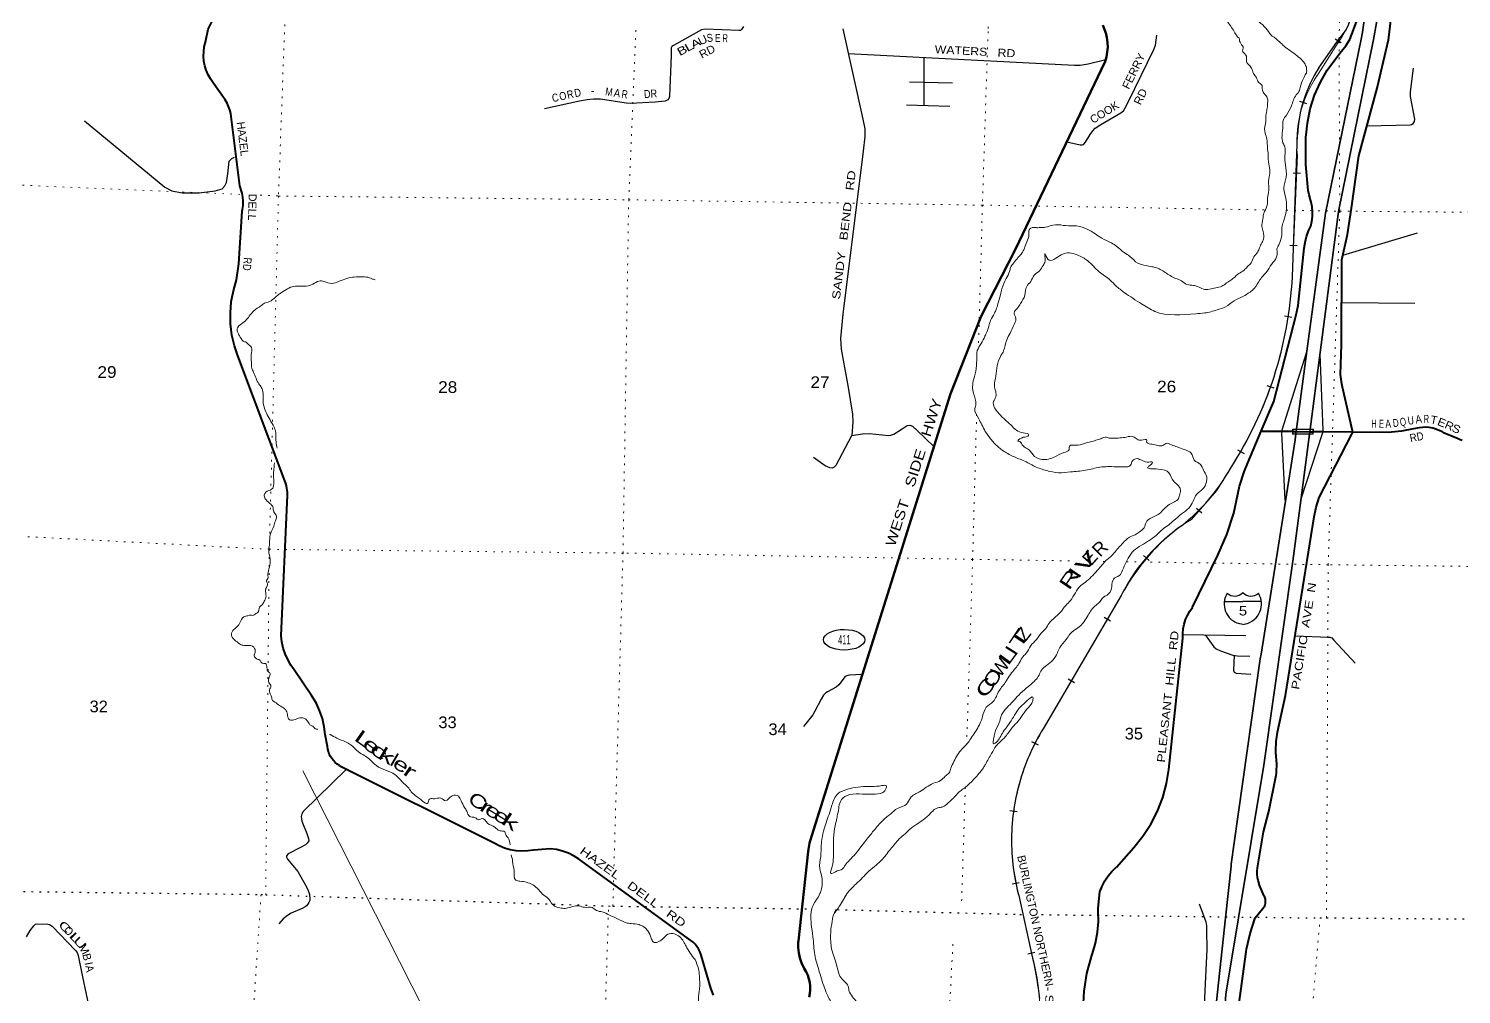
# Model space of a CAD drawing. Header units: feet. Extents: x -509309 to -252658, y -547785 to -360805.
# Drawn here: x -497707 to -476222, y -467175 to -452694 of the extents above; entities that cross this region are included whole.
import ezdxf
from ezdxf.enums import TextEntityAlignment as Align

# ---------------------------------------------------------------- set-up
doc = ezdxf.new("R2010")
doc.units = ezdxf.units.FT
doc.header["$LTSCALE"] = 80
doc.linetypes.add('DOTTED', pattern=[1.5, 0.3, -1.2])
for name, color, linetype, lineweight in [('15', 7, 'Continuous', 25), ('17', 7, 'Continuous', 25), ('18', 7, 'Continuous', 35), ('19', 7, 'Continuous', 25), ('23', 7, 'Continuous', 70), ('26', 7, 'Continuous', 40), ('27', 7, 'Continuous', 13), ('29', 7, 'Continuous', 25), ('34', 7, 'Continuous', 25), ('39', 7, 'Continuous', 13), ('46', 7, 'Continuous', 13), ('55', 7, 'Continuous', 13), ('6', 7, 'DOTTED', 25), ('7', 7, 'DOTTED', 13)]:
    doc.layers.add(name, color=color, linetype=linetype, lineweight=lineweight)
doc.layers.add('30', color=7, linetype='Continuous')
doc.layers.add('41', color=7, linetype='Continuous')

msp = doc.modelspace()

# ---------------------------------------------------------------- linework, layer by layer
at = {"layer": '15'}
for p, q in [((-479501.73, -461153.97), (-479498.83, -461151.06)), ((-479495.66, -461153.44), (-479499.09, -461151.06)), ((-479774.44, -461285.44), (-479498.03, -461285.44)), ((-479498.03, -461631.02), (-479561.92, -461613.06)), ((-479498.56, -461631.28), (-479434.93, -461612.54))]:
    msp.add_line(p, q, dxfattribs=at)
msp.add_lwpolyline([(-479222.67, -461285.44), (-479498.56, -461285.44), (-479498.03, -461285.44)], dxfattribs=at)
for centre, radius, start, end in [((-479471.81, -461320.54), 306.13, 148.44436, 254.43378), ((-479620.41, -461037.94), 165.66, 227.34254, 315.81273), ((-479376.72, -461037.94), 165.66, 224.18831, 312.6946), ((-479525.32, -461320.54), 306.13, 283.08084, 31.62484)]:
    msp.add_arc(centre, radius, start, end, dxfattribs=at)
at = {"layer": '17'}
msp.add_ellipse((-485477.39, -461858.05), major_axis=(-309.24, 1), ratio=0.500121, dxfattribs=at)
at = {"layer": '18'}
for points in [[(-477541.3, -452857.34), (-477496.57, -452604.55), (-477442.08, -452296.16), (-477396.84, -451794.59), (-477397.8, -451686.3), (-477426.38, -451312.77), (-477493.84, -450944.28), (-477599.45, -450584.86), (-477645.95, -450471.9)], [(-477725.94, -452853.51), (-477705.94, -452747.99), (-477619.05, -452138.42), (-477579.91, -451898.93), (-477560.69, -451608.35), (-477571.96, -451317.35), (-477613.58, -451029.12), (-477685.09, -450746.83), (-477749.06, -450573.13)], [(-478538.06, -457527.81), (-478260.79, -455458.64), (-477725.94, -452853.51)], [(-478341.07, -457548.26), (-478065.73, -455437.67), (-477541.3, -452857.34)], [(-478861.72, -459779.19), (-478716.71, -458860.9), (-478704.81, -458772.08), (-478700.09, -458736.86), (-478538.06, -457527.81)], [(-478630.54, -459767.2), (-478501.08, -458774.82), (-478496.37, -458738.73), (-478341.07, -457548.26)], [(-480688.28, -474050.5), (-480168.49, -472207.51), (-480040.5, -471320.59), (-479756.42, -467171.42), (-479183.5, -463739.97), (-478749.25, -460677.18), (-478630.54, -459767.2)], [(-480845.12, -473970.85), (-480362.54, -472190.42), (-480271.1, -471320.59), (-479892.4, -467282.19), (-479756.55, -466026.54), (-479675.4, -465254.18), (-479672.04, -465222.19), (-479627.39, -464905.58), (-479237.97, -462144.64), (-479224.03, -462073.56), (-478861.72, -459779.19)]]:
    msp.add_lwpolyline(points, dxfattribs=at)
at = {"layer": '19'}
for points in [[(-478916.5, -458734.88), (-478908.66, -458709.89), (-478546.67, -457555.26), (-478538.06, -457527.81)], [(-478295.38, -458740.57), (-478296.33, -458715.57), (-478340.04, -457574.98), (-478341.07, -457548.26)], [(-478861.72, -459779.19), (-478863.07, -459753.48), (-478915.16, -458759.89), (-478916.5, -458734.88)], [(-478630.54, -459767.2), (-478622.35, -459742.1), (-478303.54, -458765.57), (-478295.38, -458740.57)]]:
    msp.add_lwpolyline(points, dxfattribs=at)
at = {"layer": '23'}
for points in [[(-481550.02, -452773.93), (-481561.84, -452730.34), (-481600.63, -452642.75)], [(-486004.04, -467216.86), (-485992.86, -467162.24), (-485987.44, -467106.74), (-485987.86, -467050.99), (-485994.11, -466995.59), (-486006.11, -466941.14), (-486023.73, -466888.24), (-486046.79, -466837.48), (-486075.03, -466789.4), (-486082.92, -466777.79), (-486115.55, -466704.65), (-486140.35, -466628.5), (-486157.06, -466550.17), (-486165.49, -466470.53), (-486165.55, -466390.44), (-486164.27, -466370.63), (-486018.16, -465031.04), (-485996.99, -464908.82), (-485987.83, -464871.42), (-483883.61, -458169.17), (-483425.03, -457003.57), (-482909.2, -455999.03), (-481564.72, -453186.88), (-481544.25, -453116.79), (-481531.22, -453044.95), (-481525.77, -452972.15), (-481527.96, -452899.17), (-481537.77, -452826.82), (-481550.02, -452773.93)]]:
    msp.add_lwpolyline(points, dxfattribs=at)
at = {"layer": '26'}
for p, q in [((-478754.01, -458736.37), (-478916.5, -458734.88)), ((-478496.37, -458738.73), (-478443.98, -458739.21))]:
    msp.add_line(p, q, dxfattribs=at)
for points in [[(-477895.63, -452854.09), (-477795.77, -452589.5), (-477721.11, -452302.82), (-477676.82, -452009.91), (-477673.62, -451965.81), (-477670.98, -451718.45), (-477694.22, -451472.18), (-477743.06, -451229.68), (-477816.99, -450993.62), (-477915.19, -450766.58), (-478702.47, -449275.44), (-478715.9, -449223.35), (-478725.47, -449161.91), (-478727.32, -449124.82), (-478728.47, -449101.84)], [(-477316.8, -452861.99), (-477302.26, -452785.96), (-477267.86, -452481.87), (-477275.46, -451939.35), (-477269.4, -451814.26), (-477277.38, -451452.14), (-477323.17, -451092.84), (-477406.27, -450740.29), (-477525.76, -450398.37), (-477680.59, -449999.42), (-477699.16, -449954.13), (-477739.91, -449829.97), (-477767.46, -449702.23), (-477781.51, -449572.31), (-477781.83, -449466.63), (-477781.84, -449462.98), (-477780.8, -449416.63), (-477776.52, -449226.93)], [(-494498.35, -455404.96), (-494490.4, -455344.06), (-494488.85, -455282.65), (-494493.74, -455221.43), (-494505, -455161.05), (-494540, -455052.05), (-494669, -454012.05), (-494675.54, -453967.4), (-494688.91, -453912.69), (-494707.92, -453859.68), (-494732.38, -453808.95), (-494762, -453761.05), (-494928, -453522.05), (-494940.9, -453505.85), (-494981.66, -453446.92), (-495016.04, -453384.05), (-495043.66, -453317.94), (-495064.22, -453249.3), (-495077.48, -453178.88), (-495083.32, -453107.47), (-495081.66, -453035.84), (-495072.52, -452964.77), (-495056, -452895.05), (-495017, -452703.05), (-494910.48, -452490.9)], [(-479222.52, -458732.09), (-479032.19, -458285.74), (-478697.47, -456982.96), (-478670.89, -456847.49), (-478577.72, -455987.74), (-478565.53, -455898.75), (-478544.1, -455811.53), (-478513.67, -455727.02), (-478478.55, -455653.47), (-478463.08, -455583.09), (-478455.05, -455511.48), (-478454.54, -455439.42), (-478461.58, -455367.71), (-478476.07, -455297.12), (-478486.13, -455262.28), (-478506.55, -455184.17), (-478516.87, -455120.95), (-478556.09, -454729.1), (-478553.28, -454324.15), (-478531.71, -454109.37), (-478487.81, -453898.03), (-478422.06, -453692.43), (-478335.18, -453494.84), (-478233.56, -453315.91), (-478045.48, -453063.25), (-477956.32, -452948.91), (-477895.63, -452854.09)], [(-477850.18, -458744.63), (-477854.2, -458726.63), (-478003.31, -458072.05), (-478009, -458047.05), (-478013.34, -458022.05), (-478021.62, -457983.75), (-478034.76, -457878.67), (-478018.75, -457429.95), (-478014.83, -456158.82), (-477930.51, -455780.05), (-477869.8, -455384.63), (-477758.63, -454601.54), (-477482.78, -453584.13), (-477316.8, -452861.99)], [(-487435.45, -467186.38), (-487475, -467084.05), (-487622, -466589.05), (-487627.21, -466572.12), (-487642.89, -466531.96), (-487662.68, -466493.66), (-487686.36, -466457.64), (-487713.68, -466424.29), (-487744.34, -466393.99), (-487778, -466367.05), (-489460, -465142.05), (-489527.19, -465100.97), (-489611.86, -465059.8), (-489700.37, -465027.7), (-489791.75, -465005.04), (-489885, -464992.05), (-490138, -465014.05), (-490223.58, -465025.48), (-490311.17, -465028.01), (-490398.54, -465021.37), (-490484.75, -465005.63), (-490568.83, -464980.97), (-490649.88, -464947.65), (-490727, -464906.05), (-493038, -463751.05), (-493047.6, -463745.49), (-493079.92, -463723.73), (-493109.8, -463698.72), (-493136.89, -463670.72), (-493160.91, -463640.04), (-493181.59, -463607.02), (-493198.71, -463572.02), (-493212.07, -463535.42), (-493221.54, -463497.62), (-493227, -463459.05), (-493260, -463276.05), (-493274.41, -463161.94), (-493302.83, -463037.94), (-493344.06, -462917.59), (-493397.65, -462802.2), (-493463, -462693.05), (-493723, -462310.05), (-493775.43, -462237.38), (-493822.14, -462156.28), (-493860.12, -462070.74), (-493888.95, -461981.7), (-493908.31, -461890.14), (-493918, -461797.05), (-493826, -459690.05), (-493826.75, -459643.92), (-493833.17, -459585.77), (-493845.63, -459528.6), (-493864, -459473.05), (-494570, -457602.05), (-494621.07, -457452.52), (-494658.9, -457289.08), (-494679.43, -457122.59), (-494682.45, -456954.86), (-494667.92, -456787.74), (-494636, -456623.05), (-494588, -456458.05), (-494557, -456222.05), (-494504, -455432.05), (-494498.35, -455404.96)], [(-476208.93, -458868.49), (-476240.04, -458859.38), (-476270.03, -458847.06), (-476490.1, -458753.09), (-476507.13, -458742.19), (-476545.14, -458724.29), (-476602.72, -458697.31), (-476652.03, -458683.19), (-476702.55, -458674.3), (-476753.72, -458670.74), (-476804.98, -458672.55), (-476855.77, -458679.7), (-476938.95, -458692.8), (-477118.86, -458727.36), (-477320.14, -458749.48), (-477850.18, -458744.63)], [(-481894.24, -467396.28), (-481880.78, -467129.08), (-481839.47, -466864.75), (-481770.74, -466606.19), (-481755.99, -466561.86), (-481709.18, -466405.51), (-481678.97, -466245.13), (-481665.68, -466082.47), (-481669.15, -465933.38), (-481670.95, -465895.55), (-481669.64, -465883.38), (-481643.02, -465636.45), (-481609.86, -465553.29), (-481568.19, -465474.05), (-481518.47, -465399.6), (-481461.24, -465330.76), (-481397.12, -465268.28), (-481394.49, -465265.98), (-481134.03, -464974.02), (-480996.38, -464804.22), (-480877.23, -464620.96), (-480777.9, -464426.25), (-480699.45, -464222.23), (-480642.77, -464011.12), (-480609.48, -463804.7), (-480398.35, -461833.19), (-480399.27, -461762.75), (-480392.82, -461692.59), (-480379.07, -461623.5), (-480358.18, -461556.22), (-480330.37, -461491.5), (-480295.95, -461430.04), (-480255.28, -461372.51), (-480251.56, -461367.83), (-479871.82, -460589.74), (-479737.34, -460279.99), (-479635.97, -459957.88), (-479593.21, -459768.91), (-479548.49, -459552.4), (-479481.38, -459341.76), (-479423.7, -459203.88), (-479222.52, -458732.09)], [(-479718.75, -468511.83), (-479449.45, -466539.84), (-479442.97, -466497.58), (-479391.49, -466260.46), (-479315.5, -466030.03), (-479205.61, -465894.54), (-479199.19, -465887.89), (-479188.56, -465874.92), (-479179.35, -465860.92), (-479171.64, -465846.03), (-479165.54, -465830.41), (-479161.1, -465814.25), (-479158.38, -465797.71), (-479157.4, -465780.97), (-479158.18, -465764.22), (-479160.7, -465747.65), (-479164.94, -465731.43), (-479170.85, -465715.74), (-479178.37, -465700.76), (-479251.91, -465526.41), (-479256.34, -465515.32), (-479271.23, -465469.63), (-479281.26, -465422.64), (-479286.32, -465374.85), (-479286.36, -465326.8), (-479281.38, -465279.01), (-479190.72, -464738), (-479108.33, -464431.36), (-478999.03, -463888.72), (-478994.79, -463860), (-478994.22, -463838.72), (-478990.99, -463719.27), (-479003.2, -463546.63), (-479003.68, -463522.43), (-478997.79, -463381.18), (-478977.17, -463241.32), (-478861.27, -462691.38), (-478428.79, -460015.84), (-478399.8, -459869.2), (-478354.78, -459723.02), (-477863.17, -458776.63), (-477850.18, -458744.63)], [(-478916.5, -458734.88), (-479202, -458732.28), (-479222.52, -458732.09)], [(-478754.01, -458736.37), (-478700.09, -458736.86), (-478496.37, -458738.73)], [(-477850.18, -458744.63), (-478295.38, -458740.57), (-478443.98, -458739.21)]]:
    msp.add_lwpolyline(points, dxfattribs=at)
at = {"layer": '29'}
for p, q in [((-484282.99, -453123.38), (-484281.62, -453844.62)), ((-484497.42, -453491.57), (-483853.4, -453505.77)), ((-484543.67, -453837.25), (-483893.7, -453855.52)), ((-477999.07, -456088.03), (-476880.97, -455756.07)), ((-478016.81, -456802.29), (-476921.93, -456812.36)), ((-480400.67, -461777.94), (-479455.72, -461793.99))]:
    msp.add_line(p, q, dxfattribs=at)
for points in [[(-486987.36, -452659.68), (-487016.53, -452706.97), (-487030, -452719.26), (-487052.72, -452722.1), (-487560.93, -452702.22), (-487616.75, -452711.35), (-488037.92, -452946.49), (-488060.63, -452963.53), (-488070.18, -452979.79), (-488073.52, -453089.83), (-488097.54, -453710.54), (-488107.5, -453739.9), (-488123.09, -453758.82), (-488162.84, -453778.7), (-488310.24, -453795.37), (-488688.09, -453818.47), (-488746.57, -453811.84), (-489131, -453753.14), (-489182.11, -453750.3), (-489235.97, -453751.57), (-489329.75, -453758.82), (-489446.39, -453780.92), (-489971.98, -453898.34)], [(-485496.9, -452697.23), (-485198.5, -454053.1), (-485167.53, -454196.22), (-485167.53, -454309.83), (-485194.34, -454529.52), (-485498.38, -456973.53), (-485530.94, -457337.63), (-485520.81, -457497.64), (-485417.86, -458075.39), (-485352.73, -458474.53), (-485346.4, -458593.06), (-485362.66, -458794.65)], [(-482139.39, -454388.88), (-481936.49, -454434.82), (-481908.1, -454437.66), (-481888.16, -454429.44), (-481859.83, -454397.9), (-481790.3, -454280.57), (-481749.1, -454224.64), (-481712.19, -454187.71), (-481626.39, -454128.54), (-481330.2, -453956.17), (-481289.16, -453923.56), (-481266.44, -453889.48), (-481214.07, -453785.51), (-480832.4, -453005.76), (-480809.33, -452943.65), (-480786.49, -452789.88)], [(-485416.08, -453064.45), (-482025.63, -453240.79), (-481936.5, -453239.05), (-481819.33, -453221.39), (-481555.83, -453156.45)], [(-476946.71, -453285.34), (-476990.61, -453642.36), (-476987.91, -453709.15), (-476925.31, -454051.37), (-476928.15, -454085.45), (-476952.99, -454123.91), (-476967.89, -454136.58), (-476987.78, -454142.26), (-477638.22, -454157.43)], [(-496867.72, -454078.2), (-495666.79, -455068.23), (-495558.9, -455125.04), (-495405.58, -455153.44), (-495150.06, -455153.44), (-494911.56, -455125.04), (-494803.68, -455096.64), (-494763.93, -455051.19), (-494741.21, -455000.07), (-494718.82, -454872.11), (-494698.49, -454682.22), (-494661.72, -454642.19), (-494617.72, -454621.2)], [(-485365.86, -458793.37), (-485201.6, -458769.16), (-485096.23, -458766.01), (-484812.51, -458795.64), (-484778.56, -458791.88), (-484733.13, -458774.84), (-484607.24, -458696.17), (-484531.55, -458644.18), (-484494.51, -458639.56), (-484452.05, -458655.55), (-484381.34, -458720.2), (-484131.82, -458959.75)], [(-485368.71, -458798.57), (-485601.93, -459246.34), (-485628.58, -459271.63), (-485655.87, -459283.26), (-485689.94, -459280.42), (-485762.33, -459247.92), (-485934.88, -459125.63)], [(-480061.98, -461783.69), (-479935.94, -461964.02), (-479897.97, -461995.78), (-479835.5, -462024.19), (-479650.96, -462086.67), (-479581.49, -462098.62), (-479393.51, -462105.02)], [(-478716.72, -461797.13), (-478207.65, -461817.86), (-478194.44, -461819.68), (-478166.05, -461831.04), (-478132.2, -461864.86), (-477812.35, -462211.19)], [(-479627.39, -462090.03), (-479638.14, -462314.07), (-479628.24, -462342.3), (-479600.65, -462356.58), (-479380.77, -462371.38)], [(-485204.84, -462377.47), (-485403.19, -462390.58), (-485437.26, -462396.26), (-485461, -462410.17), (-485556.51, -462532.6), (-485598.96, -462566.53), (-485725.88, -462638.98), (-485752.41, -462654.73), (-485786.48, -462688.81), (-485823.25, -462747.82), (-485917.47, -462926.76), (-485948.32, -462981.37), (-486086.33, -463156.8)], [(-492938.86, -463800.6), (-493592.14, -464432.42), (-493611.33, -464469.71), (-493619.84, -464509.47), (-493609.9, -464576.3), (-493536.18, -464763.38), (-493509.11, -464836.11), (-493506.27, -464873.03), (-493529.94, -464907.57), (-493557.38, -464932.68), (-493628.79, -464974.37), (-493815.99, -465068.06), (-493838.46, -465100.26), (-493841.3, -465117.3), (-493827, -465149.98), (-493720.48, -465273.43), (-493670.95, -465333.17), (-493536.09, -465571.75), (-493514.65, -465618.31), (-493497.76, -465676.84), (-493489.25, -465742.17), (-493492.09, -465769.15), (-493504.86, -465798.98), (-493520.48, -465823.12), (-493540.35, -465847.26), (-493560.23, -465864.3), (-493604, -465889.38), (-493768.88, -465957.34), (-493827.11, -465994.96), (-493887.95, -466041.89), (-493952.91, -466119.13)], [(-480153.24, -465818.21), (-480054.09, -466085.86), (-480042.49, -466148.27), (-480043.45, -466215.58), (-480039.54, -466498.18), (-480110.32, -467956.83)], [(-497740.39, -466313.16), (-497685.05, -466217.11), (-497631.11, -466146.1), (-497602.71, -466123.38), (-497581.96, -466119.02), (-497421, -466123.38), (-497394.74, -466129.9), (-497354.63, -466152.73), (-497006.67, -466516.63), (-496980.92, -466549.43), (-496963.88, -466594.88), (-496901.51, -466914.27), (-496790.69, -467432.8)]]:
    msp.add_lwpolyline(points, dxfattribs=at)
at = {"layer": '34', "lineweight": 13}
for p, q in [((-478045, -452862.05), (-478390, -453404.05)), ((-477953.5, -452717.39), (-478038.78, -452867.09)), ((-478681, -454589.05), (-478753, -456318.05)), ((-481326, -461195.05), (-482494, -463192.05)), ((-482860, -465695.05), (-482654, -466635.05))]:
    msp.add_line(p, q, dxfattribs=at)
at = {"layer": '34'}
for p, q in [((-478360.56, -453279.91), (-478052.7, -452846.74)), ((-478116.24, -452845.43), (-478024.82, -452903.61)), ((-478648.02, -453780.43), (-478543.89, -453817.73)), ((-478755.84, -456414.65), (-478680.63, -454280.03)), ((-478745.62, -454854.96), (-478635.11, -454859.56)), ((-478793.4, -455939.7), (-478682.89, -455944.3)), ((-478872.88, -457002.48), (-478763.45, -457018.62)), ((-479138.19, -458042.79), (-479033.95, -458079.81)), ((-479577.74, -459008.76), (-479481.43, -459063.15)), ((-480195.37, -459883.35), (-480112.31, -459956.39)), ((-480990.71, -460595.69), (-480906.12, -460666.97)), ((-481579.14, -461516.71), (-481483.66, -461572.55)), ((-482118.2, -462443.56), (-482022.73, -462499.4)), ((-482666.57, -463384.32), (-482568.03, -463434.58)), ((-482991.09, -464419.68), (-482881.63, -464435.64)), ((-482959.12, -465519.1), (-482850.93, -465496.13)), ((-482724, -466565.55), (-482615.95, -466541.87))]:
    msp.add_line(p, q, dxfattribs=at)
for points in [[(-484309.97, -434341.5), (-482910.22, -438639.55), (-482825.06, -439018.73), (-482820.26, -439083.53), (-482813.07, -439172.32), (-482795.08, -439426.68), (-482956.38, -440876.21), (-482964.78, -441147.38), (-482948.61, -441327.32), (-482928.79, -441502.56), (-482838.83, -441812.13), (-482714.09, -442100.11), (-482488.02, -442460.03), (-478177.72, -450633.9), (-478021.79, -450900.28), (-477906.65, -451157.06), (-477816.69, -451476.24), (-477778.3, -451790.61), (-477784.3, -452076.2), (-477825.08, -452337.78), (-477878.16, -452525.56), (-477922.84, -452655.75), (-477955.22, -452709.74), (-478053.58, -452846.53)], [(-481279.45, -461109.12), (-481302.47, -461151.76), (-481325.03, -461195.58), (-482493.05, -463192.62), (-482522.11, -463240.42), (-482549.91, -463288.61), (-482576.89, -463337.29), (-482603.49, -463386.6), (-482628.84, -463436.29), (-482653.2, -463486.21), (-482677.2, -463536.75), (-482699.93, -463587.67), (-482721.67, -463638.84), (-482742.77, -463690.77), (-482762.72, -463742.66), (-482782.12, -463794.9), (-482800.43, -463847.79), (-482817.6, -463900.65), (-482833.94, -463954.01), (-482849.58, -464007.43), (-482864.12, -464061.53), (-482877.8, -464115.41), (-482890.37, -464169.96), (-482902.07, -464224.32), (-482912.95, -464279.17), (-482922.68, -464333.97), (-482931.43, -464389.01), (-482939.46, -464444.11), (-482946.24, -464499.61), (-482952.31, -464555.17), (-482957.23, -464610.7), (-482961.44, -464666.27), (-482964.22, -464721.98), (-482966.29, -464777.77), (-482967.48, -464833.33), (-482967.67, -464889.12), (-482966.74, -464944.87), (-482964.81, -465000.86), (-482962.27, -465056.46), (-482958.31, -465112.19), (-482953.46, -465167.72), (-482947.91, -465223.3), (-482941.31, -465278.41), (-482933.46, -465333.91), (-482925, -465389.04), (-482915.21, -465443.86), (-482905, -465498.57), (-482893.35, -465553.4), (-482880.93, -465607.59), (-482867.63, -465661.56), (-482858.93, -465694.8), (-482652.92, -466634.81), (-482635.17, -466709.27), (-482619.23, -466783.75), (-482604.56, -466858.53), (-482590.63, -466933.95), (-482578.52, -467009.36), (-482567.78, -467084.65), (-482557.77, -467160.57), (-482549.58, -467236.5)]]:
    msp.add_lwpolyline(points, dxfattribs=at)
at = {"layer": '34', "lineweight": 13}
msp.add_lwpolyline([(-479582, -459122.05), (-479890, -459621.05), (-480269, -460052.05)], dxfattribs=at)
for centre, radius, start, end in [((-479194.64, -452126.93), 1375.24, 334.48082, 349.15178), ((-476866.21, -454404.78), 1824.12, 146.65296, 185.79759), ((-484662.3, -456095.51), 5913.49, 329.2161, 357.84337), ((-478804.22, -462466.85), 2824.33, 121.24027, 153.23694), ((-479771.9, -464868.34), 3196.84, 148.37483, 194.98699), ((-486903.1, -467673.35), 4374.12, 356.75369, 13.73158)]:
    msp.add_arc(centre, radius, start, end, dxfattribs=at)
at = {"layer": '34'}
for centre, radius, start, end in [((-476620.44, -454386.52), 2062.19, 147.54597, 177.26566), ((-484586.11, -456117.38), 5837.84, 327.09174, 357.08116), ((-482194.21, -457889.57), 2873.09, 308.21181, 330.85009), ((-478625.62, -462607.85), 3043.78, 126.05329, 150.73814)]:
    msp.add_arc(centre, radius, start, end, dxfattribs=at)
at = {"layer": '39'}
for points in [[(-479022.17, -452826.41), (-479057.08, -452803.99), (-479134.11, -452710.97), (-479227.09, -452615.39), (-479344.37, -452527.01), (-479413.32, -452432.26), (-479455.78, -452266.11), (-479496.38, -452104.05), (-479549.31, -452009.85), (-479604.72, -451929.62), (-479629.71, -451956.88), (-479606.4, -452038.01), (-479575.2, -452181.68), (-479553.91, -452262.74), (-479582.28, -452271.81), (-479637.9, -452197.6), (-479697.52, -452123.25), (-479771.36, -452054.44), (-479831.32, -451990.12), (-479852.96, -451919.08), (-479870.8, -451854.2), (-479926, -451767.95), (-479995.7, -451695.27), (-480051.18, -451617.04), (-480064.95, -451550.29), (-480035.21, -451501.11), (-479986.94, -451496.74), (-479935.06, -451562.79), (-479875.51, -451639.15), (-479828, -451656.84), (-479830.71, -451618.59), (-479882.72, -451556.55), (-479917.34, -451513.19), (-479927.85, -451468.65), (-479982.48, -451424.59), (-480079.47, -451328.88), (-480170.58, -451237.38), (-480237.12, -451130.66), (-480302.56, -450991.84), (-480354.13, -450857.52), (-480385.17, -450768.08), (-480403.44, -450657), (-480384.74, -450637.56), (-480339.38, -450600.95), (-480378.43, -450511.25), (-480435.25, -450354.65), (-480517.43, -450177.1), (-480586.69, -449973.88), (-480615.69, -449824.27), (-480629.95, -449713.32), (-480634.57, -449554.5), (-480637.87, -449415.81), (-480631.64, -449291.51), (-480635.21, -449160.84), (-480644.75, -448969.72), (-480670.9, -448854.34), (-480682.02, -448827.85), (-480697.7, -448640.54), (-480707.42, -448513.68), (-480771.55, -448394.99), (-480783.9, -448404.61), (-480774.66, -448545.51), (-480752.63, -448723), (-480744.99, -448851.8), (-480715.79, -448995.39), (-480684.46, -449135.05), (-480676.04, -449300.02), (-480673.92, -449414.57), (-480685.75, -449526.63), (-480706.37, -449602.24), (-480722.93, -449617.74), (-480775.95, -449467.3), (-480819.87, -449285.04), (-480855.01, -449139.23), (-480860.95, -448960.28), (-480870.46, -448827.4), (-480879.43, -448678.48), (-480921.41, -448498.29), (-481016.67, -448410.67), (-481104.59, -448343.38), (-481100.52, -448341.51), (-481188.93, -448288.27), (-481242.83, -448163.9), (-481288.48, -447973.55), (-481355.72, -447828.65), (-481439.47, -447697.23), (-481594.13, -447529.24), (-481749.76, -447389.34), (-481941.43, -447248.19), (-482074.8, -447161.27), (-482218.04, -447069.99), (-482322.97, -446971.99), (-482391.23, -446857.18), (-482438.91, -446785.24), (-482567.79, -446684.42), (-482697.59, -446551.42), (-482816.47, -446450.94)], [(-481267.2, -449233.52), (-481150.3, -449392.18), (-481043.85, -449504.29), (-480981.96, -449570.68), (-480950.64, -449652.09), (-480943.07, -449782.9), (-480935.26, -449965.93), (-480904.2, -450113.6), (-480889.66, -450216.53), (-480887.49, -450270.83), (-480924.72, -450245.45), (-480978.27, -450169.3), (-481023.25, -450077.38), (-480994.79, -450301.28), (-480961.79, -450451.04), (-480886.54, -450596.22), (-480797.38, -450804.13), (-480771.32, -450863.27), (-480737.74, -450936.72), (-480641, -451098.71), (-480528.77, -451335.53), (-480471.84, -451429.87), (-480372.08, -451561.83), (-480255.59, -451732.53), (-480141.4, -451852.94), (-480044.26, -452002.89), (-479980.75, -452139.63), (-479891.07, -452273.25), (-479811.06, -452396.5), (-479742.57, -452563.54), (-479681.49, -452654.01), (-479628.22, -452738.18), (-479586.35, -452803.89), (-479578.17, -452814.59)], [(-479554.23, -452838.32), (-479530.27, -452917.15), (-479491.96, -452984.32), (-479505.06, -453024.08), (-479454.67, -453089.55), (-479443.67, -453127.94), (-479439.59, -453200.23), (-479388.88, -453253.68), (-479354.74, -453326.76), (-479337.78, -453367.3), (-479299.15, -453422.45), (-479280.29, -453467.05), (-479239.55, -453518.24), (-479210.25, -453547.08), (-479207.58, -453597.27), (-479183.19, -453660.07), (-479150.2, -453701.03), (-479123.75, -453761.87), (-479127.04, -453809.91), (-479130.6, -453867.96), (-479144.71, -453945.79), (-479155.62, -454053.79), (-479156.59, -454089.85), (-479156.64, -454091.86), (-479173.29, -454189.67), (-479163.09, -454258.11), (-479139.46, -454348.96), (-479129.02, -454483.57), (-479119.57, -454580.06), (-479111.4, -454724.64), (-479094.31, -454835.37), (-479109.28, -454945.25), (-479113, -455009.32), (-479108.92, -455081.61), (-479114.96, -455157.65), (-479131.56, -455253.46), (-479131.38, -455321.63), (-479149.18, -455387.34), (-479189.82, -455482.52), (-479197.5, -455544.48), (-479214.68, -455662.33), (-479194.63, -455737.04), (-479189.61, -455849.46), (-479213.15, -455904.99), (-479249.2, -455978.24), (-479274.96, -456041.73), (-479333.05, -456114.4), (-479373.64, -456207.58), (-479427.18, -456260.32), (-479480.78, -456315.06), (-479560.38, -456367.12), (-479634.23, -456429.36), (-479695.63, -456475.88), (-479756.92, -456518.39), (-479812.04, -456555.05), (-479904.96, -456580.7), (-479999.73, -456600.28), (-480089.95, -456599.93), (-480177.1, -456559.56), (-480238.85, -456543.91), (-480336.71, -456529.33), (-480417.52, -456477.09), (-480508.73, -456438.62), (-480664.73, -456348.33), (-480813.14, -456274.28), (-480878.99, -456262.54), (-481016.45, -456228.87), (-481076.08, -456209.27), (-481191.68, -456108.01), (-481278.4, -456051.61), (-481388.25, -455960.52), (-481469.01, -455906.28), (-481613.52, -455836.34), (-481717.95, -455767.44), (-481832.51, -455702.3), (-481991.58, -455652.03), (-482155.89, -455647.74), (-482305.9, -455633.8), (-482461.32, -455671.85), (-482529.61, -455676.09), (-482583.87, -455680.69), (-482581.87, -455680.74), (-482653.95, -455676.85), (-482709.64, -455809.74), (-482750.61, -455916.95), (-482783.18, -456010.33), (-482824.97, -456073.41), (-482874.67, -456132.26), (-482936.87, -456208.84), (-482980.72, -456273.86), (-482998.36, -456333.55), (-483047.39, -456442.56), (-483111.58, -456593.27), (-483134.08, -456684.91), (-483173.85, -456822.23), (-483198.14, -456905.81), (-483223.68, -456961.28)], [(-479554.23, -452838.32), (-479561.16, -452827.56), (-479568.97, -452824.44), (-479578.17, -452814.59)], [(-478546.52, -453358.96), (-478541.86, -453325.5), (-478551.23, -453261.5), (-478585.57, -453194.38), (-478662.06, -453119.45), (-478757.27, -453044.53), (-478857.17, -452974.29), (-478935.22, -452904.04), (-479022.17, -452826.41)], [(-478989.08, -455999.06), (-478961.32, -455935.62), (-478915.54, -455798.46), (-478909.52, -455648.24), (-478883.39, -455570.72), (-478849.52, -455429.24), (-478857.82, -455214.48), (-478886.29, -455079.4), (-478849.94, -454919.94), (-478861.04, -454735.18), (-478867.41, -454598.67), (-478869.89, -454466.27), (-478898.34, -454405.37), (-478911.53, -454298.76), (-478899.39, -454144.69), (-478895.35, -454068.6), (-478845.11, -453989.7), (-478771.23, -453851.28), (-478698.65, -453686.75), (-478648.74, -453619.88), (-478637.54, -453576.06), (-478589.76, -453438.95), (-478553.88, -453371.72), (-478546.52, -453358.96)], [(-480136.86, -459628.4), (-480095.77, -459591.37), (-480058.15, -459534.21), (-480042.56, -459476.47), (-480044.59, -459402.23), (-480090.38, -459314.81), (-480136.16, -459227.4), (-480226.73, -459164.88), (-480274.09, -459061.39), (-480380.9, -459006.47), (-480484.08, -458965.68), (-480569.49, -458935.38), (-480655.17, -458915.1), (-480681.76, -458934.45), (-480752.32, -458948.65), (-480833.99, -458928.48), (-480925.74, -458910.04), (-480943.23, -458889.53), (-480936.53, -458863.64), (-481020.74, -458863.45), (-481082.59, -458851.81), (-481147.64, -458810.01), (-481244.09, -458817.52), (-481344.71, -458830.94), (-481435.09, -458836.6), (-481503.17, -458832.82), (-481565.02, -458821.18), (-481629.78, -458843.55), (-481702.56, -458865.71), (-481745.01, -458878.64), (-481825.75, -458898.59), (-481910.72, -458926.45), (-482037.38, -458939.18), (-482093.76, -458947.74), (-482105.38, -459007.59), (-482182.71, -459049.68), (-482320.78, -459114.25), (-482411.92, -459147.96), (-482514.33, -459153.31), (-482650.71, -459079.57), (-482687.44, -459028.49), (-482746.43, -458984.84), (-482807.21, -458933.13), (-482859.97, -458881.63), (-482865.98, -458881.47), (-482820.56, -458832.53), (-482725.58, -458804.93), (-482707.01, -458785.36), (-482794.42, -458755.01), (-482958.22, -458656.5), (-483046.3, -458576), (-483157.62, -458464.82), (-483237.06, -458286.3), (-483203.13, -458217.01), (-483224.62, -458046.01), (-483202.73, -457902.22), (-483182.52, -457746.35), (-483126.4, -457597.43), (-483086.4, -457526.29), (-483039.82, -457359.08), (-482989, -457258.15), (-482927.41, -457129.42), (-482900.95, -457039.88), (-482928.7, -456952.94), (-482882.85, -456887.97), (-482832.83, -456817.09), (-482769.29, -456690.42), (-482739.7, -456558.86), (-482679.55, -456484.24), (-482628.95, -456391.32), (-482544.81, -456319.32), (-482494.73, -456246.44), (-482464.86, -456179.05), (-482469.82, -456064.63), (-482424.03, -456152.04), (-482221.67, -456083.13), (-481983.12, -456085.35), (-481825.12, -456175.69), (-481653.07, -456340.59), (-481489.92, -456463.15), (-481402, -456549.65), (-481276.39, -456651.18), (-481018.23, -456820.33), (-480818.74, -456933.81), (-480206.12, -456969.85), (-480069.44, -456957.37), (-479885.75, -456912.04), (-479758.18, -456865.24), (-479627.42, -456774.41), (-479497.4, -456711.64), (-479391.33, -456644.23), (-479329.77, -456591.7), (-479242.02, -456459.64), (-479138.41, -456334.02), (-479069.49, -456231.56), (-478992.14, -456113.27), (-478989.08, -455999.06)], [(-492510, -456458.05), (-492562, -456445.05), (-492596, -456430.05), (-492698, -456415.05), (-492824, -456418.05), (-492935, -456439.05), (-493050, -456482.05), (-493165, -456513.05), (-493273, -456486.05), (-493353, -456478.05), (-493446, -456526.05), (-493582, -456555.05), (-493654, -456555.05), (-493756, -456564.05), (-493848, -456608.05), (-493946, -456671.05), (-494005, -456720.05), (-494097, -456786.05), (-494172, -456812.05), (-494225, -456849.05), (-494329, -456924.05), (-494400, -457006.05), (-494454, -457073.05), (-494581, -457202.05), (-494569, -457251.05), (-494534, -457318.05), (-494468, -457388.05), (-494466, -457388.05), (-494419, -457419.05), (-494366, -457475.05), (-494371, -457581.05), (-494366, -457697.05), (-494360, -457785.05), (-494334, -457846.05), (-494254, -458021.05), (-494218, -458072.05), (-494190, -458163.05), (-494191, -458281.05), (-494168, -458392.05), (-494128, -458485.05), (-494073, -458587.05), (-494014, -458699.05), (-494001, -458745.05), (-494000, -458838.05), (-493990, -458942.05), (-493981, -458983.09)], [(-483223.68, -456961.28), (-483280.73, -457070.07), (-483309.14, -457157.56), (-483352.43, -457276.73), (-483380.04, -457334.16), (-483441.09, -457442.85), (-483488.07, -457549.9), (-483487.99, -457622.08), (-483492.73, -457724.22), (-483498.61, -457794.24), (-483534.75, -457945.69), (-483551.99, -458065.54), (-483538.64, -458166.14), (-483500.74, -458323.53), (-483518.59, -458391.24), (-483464.34, -458537.02), (-483361.28, -458732.2), (-483282.02, -458842.54), (-483174.87, -458959.63), (-483043.08, -459055.3), (-482884.76, -459133.62), (-482791.49, -459170.14), (-482617.41, -459258.9), (-482440.63, -459321.66), (-482264.99, -459352.31), (-482084.22, -459340.98), (-481856.99, -459316.84), (-481643.2, -459270.28), (-481404.37, -459262.48), (-481264.05, -459264.13), (-481191.54, -459251.99), (-481174.82, -459226.36), (-481161.78, -459188.61), (-481104.44, -459143.98), (-480935.29, -459192.51), (-480853.19, -459196.66), (-480906.9, -459255.41), (-480923.3, -459269.02), (-480767.65, -459297.14), (-480608.8, -459355.42), (-480530.13, -459487.81), (-480461.65, -459551.75), (-480436.78, -459596.51), (-480442.83, -459672.55), (-480464.63, -459738.15), (-480601.46, -459830.82), (-480675.2, -459889.05), (-480751.49, -459967.26), (-480906.13, -460051.45), (-480945.28, -460090.53), (-480979.69, -460177.86), (-481051.59, -460242.15), (-481112.83, -460282.66), (-481169.53, -460303.23), (-481278.03, -460386.62), (-481414.41, -460537.45), (-481474.34, -460604.06), (-481535.85, -460654.59), (-481599.84, -460723.1), (-481659.88, -460793.72), (-481748.72, -460891.65), (-481843.36, -460981.42), (-481929.23, -461043.34), (-482085.68, -461269.84), (-482155.84, -461344.2), (-482243, -461454.22), (-482401.47, -461606.48), (-482459.94, -461693.18), (-482517.76, -461755.83), (-482593.8, -461853.87), (-482683.25, -461952.3), (-482745.86, -462059.67), (-482795.05, -462108.89), (-482846.36, -462196.4), (-482948.24, -462332.09), (-483019.05, -462430.49), (-483048.44, -462479.86), (-483154.6, -462625.46), (-483245.1, -462785.51), (-483345.59, -462869.11), (-483401.33, -463004), (-483442.51, -463119.22), (-483474.23, -463180.55), (-483591.32, -463359.96), (-483645.35, -463430.73), (-483711.29, -463497.19), (-483832.55, -463682.5), (-483877.41, -463785.59), (-483903.23, -463851.09), (-483962.84, -463905.68), (-484030.68, -463968.07), (-484138.05, -464009.38), (-484350.09, -464140.19), (-484484.81, -464228.91), (-484541.48, -464323.68), (-484677.56, -464388.3), (-484782.11, -464473.79)], [(-494020.61, -459206.78), (-494021, -459208.05), (-494028, -459296.05), (-494037, -459396.05), (-494030, -459468.05), (-494070, -459606.05), (-494103, -459619.05), (-494175, -459687.05), (-494158, -459742.05), (-494092, -459812.05), (-494041, -459879.05), (-494040, -459911.05), (-493989, -460015.05), (-494007, -460074.05), (-494031, -460152.05), (-494089, -460311.05), (-494092, -460343.05), (-494099, -460463.05), (-494106, -460497.05), (-494091, -460618.05), (-494089, -460740.05), (-494116, -460850.05), (-494117, -460918.05), (-494118, -460940.05), (-494139, -460971.05), (-494126, -461014.05), (-494131, -461050.05), (-494152, -461099.05), (-494150, -461166.05), (-494154, -461244.05), (-494173, -461279.05), (-494207, -461332.05), (-494244, -461368.05), (-494272, -461449.05), (-494298, -461466.05), (-494351, -461493.05), (-494377, -461488.05), (-494418, -461497.05), (-494478, -461512.05), (-494543, -461614.05), (-494599, -461679.05), (-494657, -461738.05), (-494655, -461818.05), (-494643, -461834.05), (-494582, -461890.05), (-494510, -461938.05), (-494444, -461942.05), (-494328, -461971.05), (-494312, -462048.05), (-494325, -462099.05), (-494279, -462149.05)], [(-485628.03, -465963.56), (-485569.78, -465884.87), (-485546.83, -465851.39), (-485487.99, -465750.66), (-485454.32, -465691.39), (-485383.78, -465603), (-485323.96, -465540.4), (-485223.2, -465446.78), (-485134.52, -465354.86), (-485023.63, -465257.5), (-484931.21, -465175.69), (-484867.22, -465107.19), (-484798.63, -465016.74), (-484732.37, -464938.27), (-484672.28, -464865.65), (-484585.92, -464785.69), (-484501.62, -464707.69), (-484387.11, -464624.46), (-484286.94, -464552.88), (-484229.49, -464504.25), (-484171.89, -464449.62), (-484126.57, -464404.68), (-484051.57, -464374.56), (-483997.1, -464361.94), (-483927.63, -464313.63), (-483812.36, -464202.35), (-483738.19, -464128.09), (-483674.79, -464081.62), (-483590.65, -464009.63), (-483518.43, -463933.31), (-483460.55, -463868.65), (-483387.9, -463776.31), (-483360.51, -463726.9), (-483265.89, -463562.95), (-483196.66, -463448.46), (-483145.07, -463393.66), (-483058.6, -463309.7), (-482952.61, -463170.1), (-482869.94, -463078.02), (-482836.75, -463036.78), (-482757.55, -462924.56), (-482674.67, -462824.46), (-482646.69, -462753.01), (-482647.84, -462720.89), (-482731.38, -462770.85), (-482827.92, -462856.55), (-482904.85, -462958.81), (-482974.08, -463073.3), (-483044.89, -463171.7), (-483105.41, -463260.35), (-483153.69, -463341.3), (-483213.62, -463407.91), (-483233.93, -463417.41), (-483240.44, -463361.1), (-483226.6, -463293.28), (-483206.58, -463219.62), (-483144.72, -463080.88), (-483115.99, -462981.37), (-483032.84, -462871.25), (-482946.27, -462783.28), (-482859.49, -462687.3), (-482746.44, -462583.98), (-482682.88, -462531.5), (-482554.73, -462388.47), (-482518.63, -462313.22), (-482442.56, -462243.02), (-482346.13, -462161.33), (-482279.06, -462052.8), (-482244.91, -461975.49), (-482147.47, -461855.72), (-482091.11, -461772.98), (-482017.21, -461708.74), (-481931.34, -461646.82), (-481877.47, -461582.05), (-481818.9, -461491.35), (-481770.61, -461410.4), (-481700.5, -461338.04), (-481638.89, -461283.51), (-481599.32, -461228.4), (-481554.43, -461199.49), (-481488.76, -461143.06), (-481420.9, -460930.28), (-481359.93, -460899.79), (-481290.65, -460783.3), (-481233.38, -460666.49), (-481157.92, -460544.15), (-481051.42, -460460.71), (-480929.05, -460383.7), (-480783.89, -460279.21), (-480705.66, -460203.05), (-480615.67, -460137.23), (-480533.59, -460067.19), (-480416.7, -459969.98), (-480310.09, -459882.53), (-480245.18, -459779.96), (-480190.25, -459675.13), (-480136.86, -459628.4)], [(-494279, -462149.05), (-494237, -462168.05), (-494208, -462207.05), (-494156, -462216.05), (-494134, -462275.05), (-494111, -462340.05), (-494092, -462354.05), (-494095, -462406.05), (-494104, -462502.05), (-494073, -462553.05), (-494094, -462609.05), (-494062, -462730.05), (-494060, -462748.05), (-493997, -462806.05), (-493925, -462856.05), (-493854, -462906.05), (-493826, -462977.05), (-493809, -463045.05), (-493730, -463061.05), (-493642, -463029.05), (-493561, -463044.05), (-493527, -463077.05), (-493471, -463144.05), (-493447, -463155.05), (-493408, -463192.05), (-493369.46, -463200.65)], [(-493191.78, -463274.67), (-493186, -463278.05), (-493087, -463333.05), (-492954, -463390.05), (-492877, -463434.05), (-492760, -463538.05), (-492594, -463648.05), (-492493, -463745.05), (-492213, -463881.05), (-492100, -463992.05), (-492020, -464068.05), (-491970, -464136.05), (-491891, -464208.05), (-491832, -464250.05), (-491720, -464309.05), (-491698, -464247.05), (-491642, -464241.05), (-491599, -464238.05), (-491525, -464234.05), (-491456, -464272.05), (-491356, -464198.05), (-491262, -464204.05), (-491223, -464274.05), (-491170, -464373.05), (-491137, -464430.05), (-491093, -464506.05), (-491012, -464526.05), (-490954, -464557.05), (-490908, -464538.05), (-490825, -464607.05), (-490717, -464668.05), (-490642, -464722.05), (-490566, -464738.05), (-490553, -464782.05), (-490518, -464827.05), (-490488.2, -464932.42)], [(-484782.11, -464473.79), (-484892.72, -464561.14), (-484969.17, -464645.36), (-485035.38, -464721.83), (-485151.55, -464867.18), (-485220.09, -464955.62), (-485305.25, -465065.68), (-485398.09, -465163.51), (-485460.24, -465238.08), (-485507.94, -465296.99), (-485580.88, -465325.16), (-485676.07, -465360.78), (-485657.31, -465259.01), (-485639.53, -465119.12), (-485638, -464986.82), (-485632.27, -464772.42), (-485594.85, -464572.89), (-485580.9, -464501.07), (-485559.86, -464389.34), (-485534.93, -464281.71), (-485434.28, -464192.1), (-485253.24, -464170.76), (-485044.74, -464172.19), (-484897.77, -464149.96), (-484847.91, -464085.09), (-484842.94, -464049.13), (-484911.01, -464045.35), (-485188.12, -464060.18), (-485345.06, -464080.14), (-485504.7, -464126.1), (-485571.95, -464166.46), (-485660.82, -464340.58), (-485704.59, -464477.79), (-485785.43, -464726.32), (-485815.77, -464885.94), (-485829.68, -465106.13), (-485842.62, -465290.26), (-485817.36, -465395.19), (-485816.6, -465591.71), (-485840.62, -465665.27), (-485943.63, -465843.04), (-485971.12, -466121.03), (-485946.15, -466312.16), (-485919.21, -466579.54), (-485849.93, -466838), (-485759.03, -467113.07), (-485677.37, -467283.63), (-485579.46, -467446.59), (-485447.72, -467768.83), (-485347.38, -467915.82), (-485206.79, -468132.03), (-485126.2, -468342.66), (-485037.11, -468535.47), (-484964.93, -468685.73), (-484974.27, -468809.8), (-484936.85, -468985.22), (-484955.61, -469086.99), (-484983.61, -469084.25), (-485004.04, -469023.57), (-485060.48, -469184.51), (-485051.35, -469293.02), (-485029.67, -469381.81), (-485039.05, -469507.89), (-485083.2, -469659.12), (-485167.5, -469737.13), (-485208.73, -469854.35), (-485218.55, -469996.45), (-485243.75, -470114.1), (-485281.73, -470259.48), (-485332.45, -470356.4), (-485400.64, -470507.01), (-485434.34, -470642.48), (-485442.1, -470782.63), (-485442.86, -470961.07), (-485453.11, -471119.2), (-485417, -471268.52), (-485369.56, -471444.2), (-485326.53, -471559.61), (-485256.19, -471703.81), (-485018.54, -471964.66), (-484959.92, -472022.33), (-484780.74, -472145.31), (-484639.9, -472277.31), (-484524.68, -472392.6), (-484360.86, -472565.3), (-484108.82, -472738.3), (-484001.78, -472859.39), (-483791.71, -473027.29), (-483564.36, -473073.32), (-483376.59, -473100.28), (-483209.56, -473152.76), (-483051.08, -473225.07), (-482875.39, -473253.71), (-482704.67, -473318.32), (-482560.81, -473412.3), (-482270.59, -473582.29), (-482067.28, -473627.69)], [(-490471.65, -465081.45), (-490450, -465182.05), (-490450, -465184.05), (-490425, -465317.05), (-490401, -465464.05), (-490339, -465478.05), (-490156, -465529.05), (-490083, -465581.05), (-490002, -465671.05), (-489919, -465733.05), (-489869, -465801.05), (-489826, -465848.05), (-489764, -465872.05), (-489682, -465886.05), (-489602, -465874.05), (-489503, -465848.05), (-489449, -465850.05), (-489371, -465870.05), (-489257, -465875.05), (-489192, -465917.05), (-489106, -465939.05), (-488999, -465986.05), (-488877, -466043.05), (-488746, -466101.05), (-488672, -466115.05), (-488554, -466130.05), (-488422, -466221.05), (-488371, -466331.05), (-488340, -466390.05), (-488203, -466349.05), (-488123, -466275.05), (-488022, -466268.05), (-487885, -466384.05), (-487849, -466453.05), (-487714, -466655.05)], [(-485677.56, -466240.97), (-485673.68, -466170.9), (-485659.99, -466109.1), (-485652, -466035.12), (-485628.03, -465963.56), (-485600.32, -465902.12)], [(-481421.14, -474809.51), (-481381.48, -474676.21), (-481353.09, -474514.53), (-481333.87, -474320.54), (-481346.92, -474133.73), (-481373.17, -473990.68), (-481386.09, -473874.05), (-481416.85, -473674.74), (-481459.12, -473605.47), (-481583.64, -473538.05), (-481694.64, -473414.85), (-481758.83, -473340.99), (-481868.53, -473243.89), (-481972.53, -473158.97), (-482046.96, -473092.87), (-482118.9, -473008.78), (-482191.06, -472932.71), (-482318.01, -472881.27), (-482399.37, -472849.07), (-482468.69, -472817.19), (-482600.25, -472787.69), (-482717.83, -472760.56), (-482828.03, -472757.68), (-482988.44, -472757.51), (-483102.02, -472730.48), (-483245.27, -472688.65), (-483344.98, -472668), (-483432.98, -472659.69), (-483566.22, -472618.12), (-483752.78, -472621.27), (-483798.78, -472541.87), (-483916.67, -472376.38), (-483967.49, -472326.93), (-484088.93, -472219.5), (-484196.68, -472124.45), (-484349.01, -471972.1), (-484503.53, -471901.9), (-484576.17, -471843.86), (-484666.68, -471779.35), (-484737.48, -471727.37), (-484810.39, -471679.35), (-484927.67, -471566.01), (-484999.77, -471487.94), (-485038.08, -471420.77), (-485098.43, -471353.03), (-485126.77, -471288.12), (-485083.03, -471227.11), (-485075.81, -471106.99), (-485065.33, -471015.03), (-485046.67, -470917.27), (-485008.96, -470781.9), (-484958.08, -470678.97), (-484919.87, -470599.76), (-484905.12, -470497.89), (-484868.53, -470404.6), (-484818.03, -470315.69), (-484728.49, -470191.71), (-484673.93, -470100.9), (-484617.15, -470002.12), (-484608.6, -469982.29), (-484580.35, -469900.82), (-484547.83, -469809.44), (-484535.56, -469725.54), (-484514.85, -469625.83), (-484479.36, -469498.43), (-484445.76, -469366.97), (-484440.87, -469258.82), (-484459.59, -469134.02), (-484440.95, -468962.07), (-484445.43, -468829.62), (-484452.98, -468737.18), (-484469.86, -468618.44), (-484509.85, -468539.2), (-484532.39, -468482.47), (-484614.48, -468327.94), (-484669.43, -468208.21), (-484685.64, -468139.61), (-484743.79, -467989.72), (-484793.32, -467892.18), (-484874.43, -467775.77), (-484936.3, -467689.95), (-484989, -467636.44), (-485063, -467554.3), (-485118.92, -467470.64), (-485212.2, -467359.93), (-485284.52, -467289.87), (-485352.62, -467211.9), (-485406.21, -467116.26), (-485418.52, -467051.77), (-485525.4, -466924.67), (-485568.76, -466821.28), (-485597.87, -466710.24), (-485638.74, -466588.87), (-485666.11, -466487.9), (-485677.52, -466389.35), (-485681.54, -466315.06), (-485677.56, -466240.97)], [(-487714, -466655.05), (-487663, -466793.05), (-487648, -466901.05), (-487645, -467092.05), (-487663, -467246.05), (-487650, -467350.05), (-487626, -467401.05), (-487597, -467466.05), (-487530, -467566.05), (-487497, -467691.05), (-487475, -467784.05), (-487391, -467836.05), (-487264, -467908.05), (-487202, -467970.05), (-487115, -467954.05), (-487016, -468015.05), (-486883, -468040.05), (-486808, -468106.05), (-486716, -468175.05), (-486652, -468186.05), (-486652, -468188.05), (-486570, -468213.05), (-486518, -468282.05), (-486514, -468367.05), (-486499, -468475.05), (-486473, -468538.05), (-486534, -468653.05), (-486549, -468775.05), (-486466, -468873.05), (-486343, -468932.05), (-486202, -469046.05), (-486146, -469150.05), (-486130, -469229.05), (-486152, -469294.05), (-486198, -469369.05), (-486236, -469430.05), (-486187, -469532.05), (-486088, -469607.05), (-486087, -469715.05), (-486094, -469801.05), (-486074, -469908.05), (-486072, -470036.05), (-486072, -470201.05), (-486019, -470306.05), (-485944, -470413.05), (-485897, -470456.05), (-485794, -470529.05), (-485704, -470533.05), (-485665.82, -470498.2)]]:
    msp.add_spline(points, degree=3, dxfattribs=at)
at = {"layer": '46'}
msp.add_lwpolyline([(-493593, -463821.05), (-487428, -475990.05), (-484959.81, -478724.36)], dxfattribs=at)
at = {"layer": '55'}
for p, q in [((-478753.63, -458697.49), (-478441.67, -458700.75)), ((-478441.67, -458700.75), (-478442.45, -458775.74))]:
    msp.add_line(p, q, dxfattribs=at)
msp.add_lwpolyline([(-478442.45, -458775.74), (-478754.41, -458772.48), (-478753.63, -458697.49)], dxfattribs=at)
msp.add_lwpolyline([(-478449.74, -458708.66), (-478745.71, -458705.56), (-478746.33, -458764.56), (-478450.36, -458767.66)], close=True, dxfattribs=at)
at = {"layer": '6'}
for points in [[(-507586.4, -465335.98), (-504752.6, -465408.38), (-504334.45, -465443.35), (-499536.47, -465608.65), (-499462.27, -465613.38), (-494222.58, -465677.13), (-494152.39, -465681.26), (-489009.71, -465849.25), (-488946.54, -465852.21), (-485957.47, -465894.86)], [(-485578.36, -465904.7), (-482843.17, -465976.07), (-482746.95, -465977.21)], [(-482515.99, -465979.94), (-478340.97, -466029.39), (-478244.78, -466027.68), (-475867.63, -466047.62)]]:
    msp.add_lwpolyline(points, dxfattribs=at)
at = {"layer": '7'}
for p, q in [((-483284.69, -450146.4), (-483319.41, -452736.9)), ((-481568.32, -460682.24), (-481615.89, -460681.52)), ((-483661.07, -464070.61), (-483716.54, -465792.88)), ((-483847.73, -466424.08), (-484024.37, -469882.33))]:
    msp.add_line(p, q, dxfattribs=at)
for points in [[(-478056.86, -452846.66), (-477956.1, -450210.98), (-477850.51, -444868.36), (-477739.35, -439539.02), (-477694.9, -434218.78), (-477644.03, -428959.22), (-477523.72, -423714.54)], [(-493862.46, -452513.38), (-493960.51, -455203.36), (-494098.19, -460501.23), (-494152.39, -465681.26)], [(-488946.54, -465852.21), (-488793.99, -460557.43), (-488708.47, -455260.21), (-488597.83, -452625.6)], [(-483319.41, -452736.9), (-483404.92, -455340.45), (-483463.86, -457483.87)], [(-478244.78, -466027.68), (-478219.38, -460733.11), (-478045.47, -455430.17), (-478056.86, -452846.66)], [(-505969.86, -454880.49), (-504390.13, -454929.21), (-498997.87, -454991.72), (-494509.39, -455180.3)], [(-494232.93, -455191.91), (-493960.51, -455203.36), (-488708.47, -455260.21), (-483404.92, -455340.45), (-479159.67, -455411.51)], [(-478847.97, -455416.74), (-478045.47, -455430.17), (-475648.95, -455450.41)], [(-483491.15, -458476.53), (-483550.98, -460652.13), (-483640.27, -463424.42)], [(-482097.41, -460674.2), (-483550.98, -460652.13), (-488793.99, -460557.43), (-494098.19, -460501.23), (-499318.4, -460228.67), (-504588.58, -460175.36), (-507471.8, -460129.02)], [(-475758.55, -460761.27), (-478219.38, -460733.11), (-481243.79, -460687.17)], [(-494222.58, -465677.13), (-494573.33, -471069.69), (-494827.41, -476296.35), (-494838, -476765.14)], [(-489554.62, -475782), (-489173.94, -471090.28), (-489009.71, -465849.25)], [(-478844.61, -473064.94), (-478786.69, -471299.17), (-478340.97, -466029.39)]]:
    msp.add_lwpolyline(points, dxfattribs=at)

# ---------------------------------------------------------------- texts
at = {"layer": '15', "width": 1.2}
msp.add_text(' 5 ', height=140, dxfattribs=at).set_placement((-479496.72, -461493.55), align=Align.CENTER)
at = {"layer": '17', "width": 1.25}
msp.add_text('WEST   SIDE   HWY', height=150, rotation=72.07, dxfattribs=at).set_placement((-484718.38, -460471.23))
at = {"layer": '17', "width": 0.55}
msp.add_text('411', height=140, dxfattribs=at).set_placement((-485474.48, -461926.36), align=Align.CENTER)
at = {"layer": '27'}
for s, rotation, p in [('HAZEL', 277.071, (-494587.95, -454096.84)), ('DELL', 268.554, (-494406.88, -455168.72))]:
    msp.add_text(s, height=120, rotation=rotation, dxfattribs=at).set_placement(p)
for s, rotation, width, p in [('RD', 266.162, 0.85, (-494481.34, -456121.17)), ('RD', 10.874, 0.9, (-476983.51, -458894.84)), ('PACIFIC  AVE  N', 80.818, 1.3, (-478655.95, -462611.87)), ('PLEASANT  HILL  RD', 83.887, 1.25, (-480669.03, -463703.41)), ('HAZEL   DELL   RD', 323.934, 1.35, (-489453.13, -465050.16))]:
    msp.add_text(s, height=120, rotation=rotation, dxfattribs=dict(at, width=width)).set_placement(p)
for s, rotation, width, p in [('H', 359.476, 0.6, (-477532.23, -458677.54)), ('E', 359.476, 0.7, (-477421.67, -458678.54)), ('A', 4.271, 0.8, (-477316.15, -458678.47)), ('D', 6.271, 0.75, (-477199.34, -458665.78)), ('Q', 7.874, 0.75, (-477089.57, -458648.74)), ('U', 7.874, 0.8, (-476973.26, -458628.13)), ('A', 8.013, 0.9, (-476854.86, -458608.89)), ('R', 359.02, 0.65, (-476747.95, -458606.06)), ('T', 349.021, 1.05, (-476643.86, -458619.67)), ('E', 337.783, 1.15, (-476537.42, -458655.76)), ('R', 336.877, 1.1, (-476425.04, -458703.06)), ('S', 336.877, 1.15, (-476321.2, -458749.64))]:
    msp.add_text(s, height=120, rotation=rotation, dxfattribs=dict(at, width=width)).set_placement(p, align=Align.CENTER)
at = {"layer": '30'}
for s, rotation, width, p in [('A', 29.175, 1.35, (-487677.45, -452967.95)), ('U', 26.175, 1.15, (-487573.01, -452917.85)), ('S', 7.76, 0.85, (-487484.6, -452891.38)), ('E', 357.76, 0.75, (-487376.37, -452892.83)), ('R', 357.76, 0.7, (-487263.8, -452897.07)), ('B', 29.175, 1.35, (-487878.85, -453072.17)), ('L', 29.175, 1.5, (-487771.56, -453014.04)), ('C', 12.593, 0.85, (-489797.17, -453787.56)), ('O', 12.593, 0.85, (-489684.66, -453762.43)), ('R', 12.593, 0.85, (-489572.16, -453737.3)), ('D', 12.593, 0.85, (-489461.5, -453712.57)), ('M', 351.318, 0.8, (-489013.21, -453700.32)), ('A', 351.318, 0.9, (-488891.31, -453718.92)), ('R', 351.318, 0.8, (-488777.36, -453736.33)), ('C', 313.717, 1.65, (-497205.75, -466207.15)), ('L', 313.717, 2.05, (-497048.7, -466371.38)), ('U', 313.717, 1.65, (-496980.58, -466445.26)), ('M', 297.552, 1.15, (-496929.01, -466524.71)), ('A', 281.05, 0.95, (-496849.21, -466801.2))]:
    msp.add_text(s, height=120, rotation=rotation, dxfattribs=dict(at, width=width)).set_placement(p, align=Align.CENTER)
for s, rotation, width, p in [('RD', 27.175, 1.05, (-487612.36, -453145.42)), ('WATERS   RD', 357.023, 1.15, (-484122.18, -453061.65)), ('FERRY', 63.919, 1.05, (-481207.16, -453612.17)), ('DR', 3.498, 0.85, (-488476.41, -453735.4)), ('RD', 63.919, 1.05, (-481033.4, -453848.57)), ('SANDY   BEND   RD', 82.909, 1.3, (-485542.37, -456760.12))]:
    msp.add_text(s, height=120, rotation=rotation, dxfattribs=dict(at, width=width)).set_placement(p)
for s, rotation, p in [('-', 4.421, (-489244, -453681.98)), ('O', 313.717, (-497149.84, -466265.6)), ('B', 283.05, (-496890.52, -466629.05)), ('I', 281.05, (-496864.57, -466725.01))]:
    msp.add_text(s, height=120, rotation=rotation, dxfattribs=at).set_placement(p, align=Align.CENTER)
msp.add_text('COOK', height=120, rotation=31.591, dxfattribs=at).set_placement((-481745.03, -454122.64))
at = {"layer": '34'}
msp.add_text('BURLINGTON NORTHERN', height=120, rotation=282.361, dxfattribs=at).set_placement((-482883.34, -465104.69))
at = {"layer": '34', "width": 1.2}
msp.add_text(' - SANTA FE', height=120, rotation=273.126, dxfattribs=at).set_placement((-482474.24, -467012.94))
at = {"layer": '41'}
for s, rotation, p in [('R', 45.217, (-481638.28, -460626.44)), ('E', 48.476, (-481777.58, -460762.85)), ('Z', 52.895, (-482759.7, -461897.14)), ('W', 53.718, (-483133.15, -462433.15))]:
    msp.add_text(s, height=200, rotation=rotation, dxfattribs=at).set_placement(p)
for s, rotation, width, p in [('V', 48.301, 1.8, (-481886.2, -460870.61)), ('R', 55.666, 1.55, (-482105.61, -461127.6)), ('I', 55.879, 1.4, (-481962.75, -460954.44)), ('T', 56.307, 1.8, (-482849.66, -462020.4)), ('L', 54.099, 1.75, (-483020.81, -462260.19)), ('I', 57.685, 1.3, (-482909.34, -462113.12)), ('O', 55.562, 1.35, (-483250.66, -462604.23)), ('C', 50.31, 1.6, (-483376.6, -462751.07))]:
    msp.add_text(s, height=200, rotation=rotation, dxfattribs=dict(at, width=width)).set_placement(p)
for s, rotation, width, p in [('L', 324.938, 1.7, (-492739.44, -463426.18)), ('e', 322.938, 1.7, (-492619.88, -463525.95)), ('c', 324.128, 1.9, (-492507.41, -463608.17)), ('k', 329.335, 1.7, (-492387.12, -463684.35)), ('l', 329.836, 1.25, (-492272.98, -463746.98)), ('e', 329.836, 1.5, (-492169.86, -463816.4)), ('r', 325.487, 1.8, (-492042.64, -463909.78)), ('C', 326.91, 1.4, (-491026.02, -464360.98)), ('r', 326.834, 1.75, (-490898.38, -464444.38)), ('e', 328.572, 1.55, (-490789.22, -464512.12)), ('e', 328.572, 1.55, (-490662.07, -464590.57)), ('k', 326.188, 1.8, (-490536.16, -464670.16))]:
    msp.add_text(s, height=200, rotation=rotation, dxfattribs=dict(at, width=width)).set_placement(p, align=Align.CENTER)
at = {"layer": '7'}
for s, width, p in [('29', 1.1, (-496674.99, -457930.14)), ('28', 1.1, (-491565.94, -458155.91)), ('27', 1.1, (-485982.89, -458082.69)), ('26', 1.1, (-480784.47, -458147.47)), ('32', 1.05, (-496793.02, -462945.34)), ('33', 1.05, (-491561.95, -463182.85)), ('34', 1.05, (-486612.62, -463286.82)), ('35', 1.05, (-481269.44, -463352.9))]:
    msp.add_text(s, height=175, dxfattribs=dict(at, width=width)).set_placement(p)

doc.saveas('drawing.dxf')
